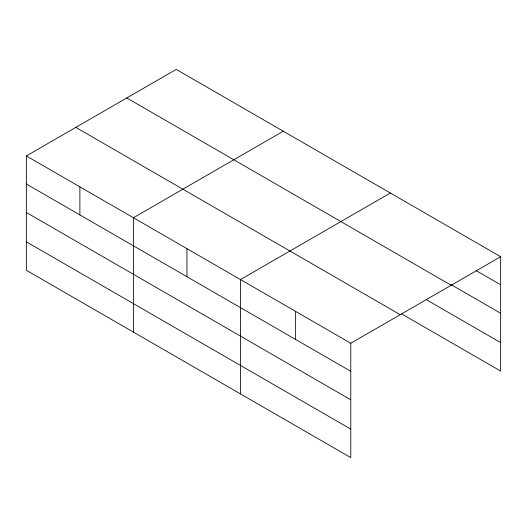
<?xml version="1.0" encoding="UTF-8"?>
<svg xmlns="http://www.w3.org/2000/svg" width="527" height="527" viewBox="0 0 527 527"><rect width="100%" height="100%" fill="white"/><g stroke="black" fill="none" stroke-linecap="round" stroke-linejoin="round"><path stroke-width="0.79" d="M26.35 155.939L350.778 343.242L350.778 457.594L26.35 270.285L26.35 155.939L176.222 69.406L500.65 256.715L500.65 371.061L401.66 313.914M283.282 131.216L133.41 217.75L133.41 332.096M390.342 193.027L240.47 279.56L240.47 393.906M350.778 343.242L500.65 256.715M475.901 270.496L500.65 284.784M451.152 284.679L500.65 313.255M126.763 97.963L451.191 285.265M426.409 299.725L500.65 342.59M75.809 127.382L400.237 314.685M26.35 184.002L350.778 371.311M26.35 212.48L350.778 399.782M26.35 241.814L350.778 429.116M295.621 311.398L295.621 339.467M186.94 248.652L186.94 276.721M79.88 186.841L79.88 214.911"/></g></svg>
